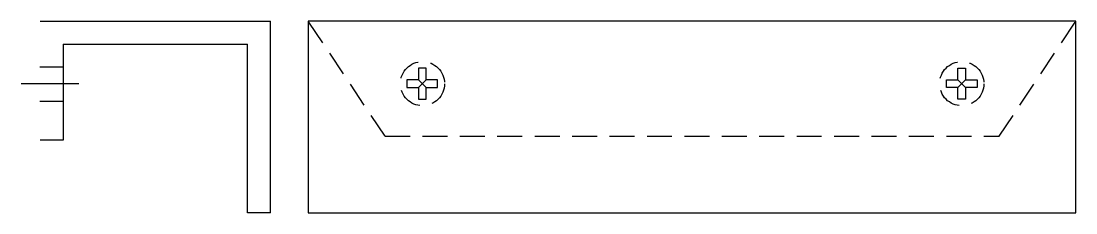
# Model space of a CAD drawing. Header units: millimetres. Extents: x -1075 to 24338, y -11868 to 7393.
# Drawn here: x 18346.3 to 18483.7, y 5148.5 to 5173.5 of the extents above; entities that cross this region are included whole.
import ezdxf

# ---------------------------------------------------------------- set-up
doc = ezdxf.new("R2010")
doc.units = ezdxf.units.MM
doc.linetypes.add('HIDDEN', pattern=[0.375, 0.25, -0.125])
for name, color, linetype in [('IN-FURN', 3, 'Continuous'), ('IN-FURN-STOR', 104, 'Continuous'), ('viti e cerniere', 3, 'Continuous')]:
    doc.layers.add(name, color=color, linetype=linetype)

msp = doc.modelspace()

# ---------------------------------------------------------------- linework, layer by layer
for p, q in [((18348.81, 5173.51, 1651.57), (18378.83, 5173.51, 1651.57)), ((18378.83, 5148.51, 1651.57), (18378.83, 5173.51, 1651.57)), ((18351.81, 5170.51, 1651.57), (18375.83, 5170.51, 1651.57)), ((18351.81, 5170.51, 1651.57), (18351.81, 5157.99, 1651.57)), ((18375.83, 5148.51, 1651.57), (18375.83, 5170.51, 1651.57)), ((18351.81, 5157.99, 1651.57), (18348.81, 5157.99, 1651.57)), ((18378.83, 5148.51, 1651.57), (18375.83, 5148.51, 1651.57))]:
    msp.add_line(p, q)
at = {"layer": 'IN-FURN', "color": 0}
for p, q in [((18483.74, 5173.52, 3716.04), (18383.74, 5173.52, 3716.04)), ((18383.74, 5173.52, 3716.04), (18383.74, 5148.51, 3716.04)), ((18483.74, 5148.51, 3716.04), (18483.74, 5173.52, 3716.04)), ((18383.74, 5148.51, 3716.04), (18483.74, 5148.51, 3716.04))]:
    msp.add_line(p, q, dxfattribs=at)
at = {"layer": 'IN-FURN', "color": 0, "linetype": 'HIDDEN', "ltscale": 13}
for p, q in [((18393.74, 5158.52, 3716.04), (18383.74, 5173.52, 3716.04)), ((18473.74, 5158.52, 3716.04), (18483.74, 5173.52, 3716.04)), ((18393.74, 5158.52, 3716.04), (18473.74, 5158.52, 3716.04))]:
    msp.add_line(p, q, dxfattribs=at)
at = {"layer": 'IN-FURN-STOR'}
for p, q in [((18348.75, 5167.54, 412.89), (18351.75, 5167.54, 412.89)), ((18348.75, 5163.1, 412.89), (18351.75, 5163.1, 412.89))]:
    msp.add_line(p, q, dxfattribs=at)
at = {"layer": 'IN-FURN-STOR', "color": 0}
for p, q in [((18350.42, 5165.36, 412.89), (18346.33, 5165.36, 412.89)), ((18353.85, 5165.36, 412.89), (18350.42, 5165.36, 412.89))]:
    msp.add_line(p, q, dxfattribs=at)
at = {"layer": 'viti e cerniere', "linetype": 'HIDDEN', "ltscale": 13}
for p, q in [((18399.11, 5167.36, 412.89), (18398.11, 5167.36, 412.89)), ((18398.11, 5167.36, 412.89), (18398.11, 5165.86, 412.89)), ((18399.11, 5165.86, 412.89), (18399.11, 5167.36, 412.89)), ((18468.36, 5167.36, 412.89), (18469.36, 5167.36, 412.89)), ((18468.36, 5165.86, 412.89), (18468.36, 5167.36, 412.89)), ((18469.36, 5167.36, 412.89), (18469.36, 5165.86, 412.89)), ((18396.59, 5165.86, 412.89), (18396.59, 5164.86, 412.89)), ((18398.11, 5165.86, 412.89), (18396.59, 5165.86, 412.89)), ((18399.11, 5165.86, 412.89), (18398.11, 5164.86, 412.89)), ((18399.11, 5164.86, 412.89), (18398.11, 5165.86, 412.89)), ((18400.59, 5165.86, 412.89), (18399.11, 5165.86, 412.89)), ((18400.59, 5164.86, 412.89), (18400.59, 5165.86, 412.89)), ((18466.88, 5164.86, 412.89), (18466.88, 5165.86, 412.89)), ((18466.88, 5165.86, 412.89), (18468.36, 5165.86, 412.89)), ((18468.36, 5165.86, 412.89), (18469.36, 5164.86, 412.89)), ((18468.36, 5164.86, 412.89), (18469.36, 5165.86, 412.89)), ((18469.36, 5165.86, 412.89), (18470.88, 5165.86, 412.89)), ((18470.88, 5165.86, 412.89), (18470.88, 5164.86, 412.89)), ((18396.59, 5164.86, 412.89), (18398.11, 5164.86, 412.89)), ((18398.11, 5164.86, 412.89), (18398.11, 5163.36, 412.89)), ((18399.11, 5163.36, 412.89), (18399.11, 5164.86, 412.89)), ((18399.11, 5164.86, 412.89), (18400.59, 5164.86, 412.89)), ((18468.36, 5164.86, 412.89), (18466.88, 5164.86, 412.89)), ((18468.36, 5163.36, 412.89), (18468.36, 5164.86, 412.89)), ((18469.36, 5164.86, 412.89), (18469.36, 5163.36, 412.89)), ((18470.88, 5164.86, 412.89), (18469.36, 5164.86, 412.89)), ((18398.11, 5163.36, 412.89), (18399.11, 5163.36, 412.89)), ((18469.36, 5163.36, 412.89), (18468.36, 5163.36, 412.89))]:
    msp.add_line(p, q, dxfattribs=at)
for centre in [(18398.61, 5165.36, 412.89), (18468.86, 5165.36, 412.89)]:
    msp.add_circle(centre, 2.88, dxfattribs=at)

doc.saveas('drawing.dxf')
